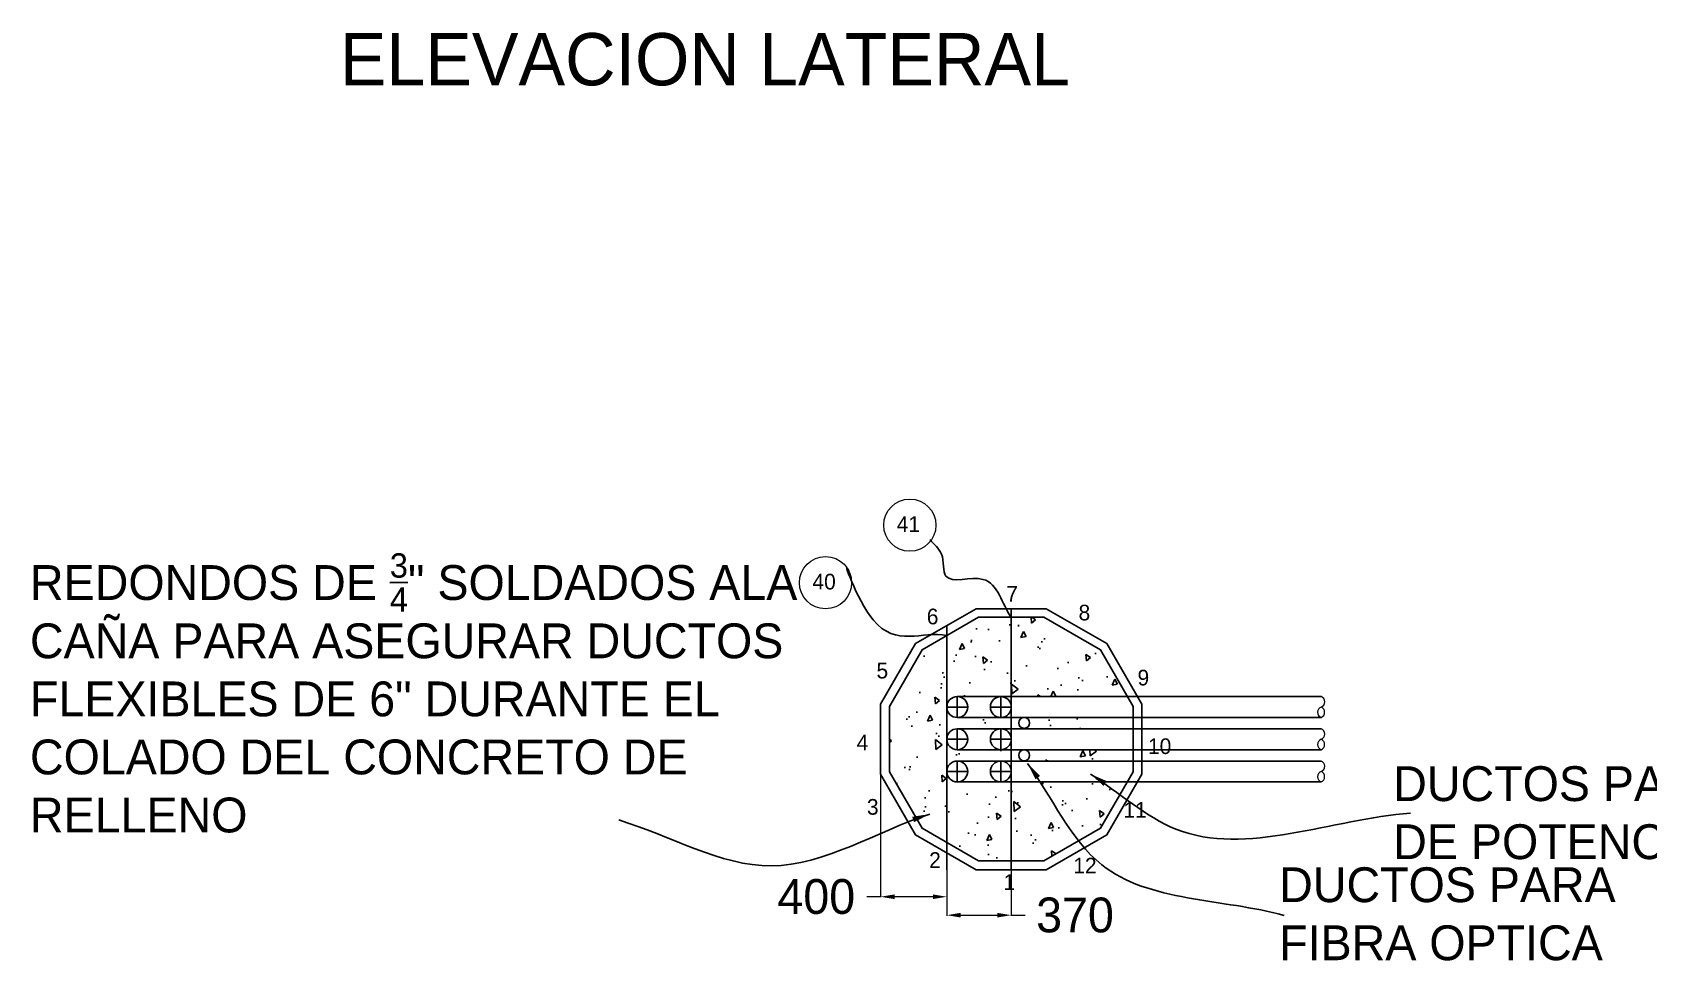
# Model space of a CAD drawing. Header units: centimetres. Extents: x 14 to 66415, y 14 to 43040.
# Drawn here: x 48561 to 57839, y 22916 to 28248 of the extents above; entities that cross this region are included whole.
import ezdxf
from ezdxf.enums import TextEntityAlignment as Align

# ---------------------------------------------------------------- set-up
doc = ezdxf.new("R2010")
doc.units = ezdxf.units.CM
doc.header["$LTSCALE"] = 10
doc.header["$MEASUREMENT"] = 0
doc.layers.get('0').update_dxf_attribs({"linetype": 'CONTINUOUS'})
doc.layers.get('DEFPOINTS').update_dxf_attribs({"color": 2, "linetype": 'CONTINUOUS'})
for name, color, linetype in [('ACERO1', 144, 'CONTINUOUS'), ('DIMENCIONES', 252, 'CONTINUOUS'), ('TEXT', 7, 'CONTINUOUS'), ('TEXTOS', 7, 'CONTINUOUS')]:
    doc.layers.add(name, color=color, linetype=linetype)
doc.styles.get("Standard").update_dxf_attribs({"font": ''})
doc.styles.get('Standard').set_extended_font_data('Zurich Ex BT')
doc.dimstyles.get("Standard").update_dxf_attribs({"dimtxt": 200, "dimasz": 80, "dimexe": 3, "dimexo": 10, "dimgap": 0.09, "dimtad": 0, "dimtih": 1, "dimtoh": 1, "dimzin": 0, "dimdsep": 46, "dimtxsty": 'Standard', "dimcen": 0.09, "dimclrd": 256, "dimclre": 256, "dimclrt": 256, "dimadec": 0, "dimazin": 0, "dimtfac": 1, "dimtofl": 0, "dimtmove": 0, "dimatfit": 3, "dimfxl": 0, "dimtolj": 1, "dimtzin": 0, "dimlwd": 0, "dimlwe": 0, "dimarcsym": 0})

# ---------------------------------------------------------------- blocks, each defined once
blk = doc.blocks.new('*D112')
at = {"layer": 'DEFPOINTS', "color": 0}
for p in [(53809.99019218679, 24188.03274013536), (54179.99019218679, 24188.03274013536), (54179.99019218679, 23177.6348297779)]:
    blk.add_point(p, dxfattribs=at)
at = {"layer": 'DIMENCIONES', "lineweight": 0}
for p, q in [((53809.99019218679, 24178.03274013536), (53809.99019218679, 23174.6348297779)), ((54179.99019218679, 24178.03274013536), (54179.99019218679, 23174.6348297779)), ((53889.99019218679, 23177.6348297779), (54099.99019218679, 23177.6348297779)), ((54179.99019218679, 23177.6348297779), (54259.99019218679, 23177.6348297779))]:
    blk.add_line(p, q, dxfattribs=at)
at = {"layer": 'DIMENCIONES'}
for points in [[(53889.99019218679, 23190.96816311124), (53889.99019218679, 23164.30149644457), (53809.99019218679, 23177.6348297779)], [(54099.99019218679, 23190.96816311124), (54099.99019218679, 23164.30149644457), (54179.99019218679, 23177.6348297779)]]:
    blk.add_solid(points, dxfattribs=at)
at = {"layer": 'DIMENCIONES', "insert": (54545.70731083085, 23177.6348297779), "char_height": 200, "attachment_point": 5}
blk.add_mtext('\\A1;370', dxfattribs=at)
blk = doc.blocks.new('*D113')
at = {"layer": 'DEFPOINTS', "color": 0}
for p in [(53429.99019218679, 24188.03274013536), (53809.99019218679, 24188.03274013536), (53429.99019218679, 23283.56308535268)]:
    blk.add_point(p, dxfattribs=at)
at = {"layer": 'DIMENCIONES', "lineweight": 0}
for p, q in [((53429.99019218679, 24178.03274013536), (53429.99019218679, 23280.56308535268)), ((53809.99019218679, 24178.03274013536), (53809.99019218679, 23280.56308535268)), ((53429.99019218679, 23283.56308535268), (53349.99019218679, 23283.56308535268)), ((53729.99019218679, 23283.56308535268), (53509.99019218679, 23283.56308535268))]:
    blk.add_line(p, q, dxfattribs=at)
at = {"layer": 'DIMENCIONES'}
for points in [[(53509.99019218679, 23296.89641868601), (53509.99019218679, 23270.22975201935), (53429.99019218679, 23283.56308535268)], [(53729.99019218679, 23296.89641868601), (53729.99019218679, 23270.22975201935), (53809.99019218679, 23283.56308535268)]]:
    blk.add_solid(points, dxfattribs=at)
at = {"layer": 'DIMENCIONES', "insert": (53060.61205659356, 23283.56308535268), "char_height": 200, "attachment_point": 5}
blk.add_mtext('\\A1;400', dxfattribs=at)

msp = doc.modelspace()

# ---------------------------------------------------------------- hatches: boundary and pattern name
at = {"layer": 'ACERO1'}
h = msp.add_hatch(dxfattribs=at)
h.set_pattern_fill('AR-CONC', color=256, scale=50, angle=45, style=0)
h.set_pattern_definition([(94.99999999999984, (45023.64487351128, -21421.67704535762), (275.7759995861103, 231.4035394059837), [37.49999999999999, -412.4999999999999]), (40.00000000000002, (45023.64487351128, -21421.67704535762), (-314.9960836954429, 216.8840747990137), [30, -330]), (145.4514, (45046.62620452419, -21402.39341611971), (-39.21973430971331, 448.2876410997349), [31.870095, -350.571056]), (91.18419999999978, (44952.93419539253, -21350.96636723899), (435.8465000455986, 318.8068825982365), [56.24999999999999, -618.7499999999998]), (141.6356, (44989.25475359289, -21324.39914995324), (-13.94950748652526, 674.8558447021787), [47.805144, -525.8565]), (36.18420000000004, (44952.93419539253, -21350.96636723899), (-13.95003443662624, 674.855833957623), [45, -495]), (66, (45005.96720398148, -21333.2886977093), (353.3857860571512, 68.69123823388493), [37.49999999999999, -412.4999999999999]), (11.00000000000003, (45005.96720398148, -21333.2886977093), (-170.354296530977, 342.4042176993831), [30, -330]), (116.4514, (45035.41602317546, -21327.56444663773), (183.0318085066423, 411.095309869715), [31.870095, -350.571056]), (82.50000000000001, (45023.64487351128, -21421.67704535762), (-113.3965926531701, 121.9949088062736), [0, -325.9999999999989, 0, -334.999999999999, 0, -331.249999999999]), (52.49999999999999, (45023.64487351128, -21421.67704535762), (-46.43647110123004, 232.4547249501817), [0, -191, 0, -318.5, 0, -126.25]), (12.5, (44944.80246740882, -21500.51945145996), (196.7090836596031, 180.7603809074303), [0, -125, 0, -390, 0, -517.5]), (2.499999999999997, (44909.44712834968, -21535.87479051933), (170.7949915992331, 241.5799034369744), [0, -162.5, 0, -259, 0, -367.5])])
h.paths.add_polyline_path([(53809.99019218679, 24784.02366607977), (53667.540283537, 24701.78017297483), (53479.97584883519, 24376.90904237845), (53479.97584883519, 24001.78017297483), (53667.540283537, 23676.90904237845), (53809.99019218679, 23594.66554927352)])
h.paths.add_polyline_path([(54179.99019218679, 24889.34460767664), (53992.41141413362, 24889.34460767664), (53809.99019218679, 24784.02366607977), (53809.99019218679, 24373.03274013536, -0.4142135623731006), (53869.99019218679, 24433.03274013536), (54179.99019218679, 24433.03274013536)])
h.paths.add_polyline_path([(54179.99019218679, 23943.03274013536), (53869.99019218679, 23943.03274013536, -0.4142135623731061), (53809.99019218679, 24003.03274013536), (53809.99019218679, 23594.66554927352), (53992.41141413362, 23489.34460767664), (54179.99019218679, 23489.34460767664)])
h.paths.add_polyline_path([(54846.05800267123, 23943.03274013536), (54179.99019218679, 23943.03274013536), (54179.99019218679, 23489.34460767664), (54367.540283537, 23489.34460767664), (54692.41141413362, 23676.90904237845)])
h.paths.add_polyline_path([(54692.41141413362, 24701.78017297483), (54367.540283537, 24889.34460767664), (54179.99019218679, 24889.34460767664), (54179.99019218679, 24433.03274013536), (54847.57281682757, 24433.03274013536)])
h.paths.add_polyline_path([(54179.99019218679, 24313.03274013536), (53869.99019218679, 24313.03274013536, -0.4142135623730951), (53809.99019218679, 24373.03274013536), (53809.99019218679, 24188.03274013536, -0.4142135623730951), (53869.99019218679, 24248.03274013536), (54179.99019218679, 24248.03274013536)])
h.paths.add_polyline_path([(54879.97584883519, 24313.03274013536), (54258.61974399094, 24313.03274013536, -0.370584862855311), (54285.3761549159, 24281.8902525497, -1), (54222.37218688196, 24281.8902525497, -0.3705848628554873), (54249.12859780667, 24313.03274013536), (54179.99019218679, 24313.03274013536), (54179.99019218679, 24248.03274013536), (54879.97584883519, 24248.03274013536)])
h.paths.add_polyline_path([(54179.99019218679, 24128.03274013536), (53869.99019218679, 24128.03274013536, -0.4142135623730951), (53809.99019218679, 24188.03274013536), (53809.99019218679, 24003.03274013536, -0.4142135623730951), (53869.99019218679, 24063.03274013536), (54179.99019218679, 24063.03274013536)])
h.paths.add_polyline_path([(54879.97584883519, 24128.03274013536), (54179.99019218679, 24128.03274013536), (54179.99019218679, 24063.03274013536), (54879.97584883519, 24063.03274013536)])
h.paths.add_polyline_path([(54222.37218688196, 24095.83606182659, -1), (54285.3761549159, 24095.83606182659, -1)], flags=16)

# ---------------------------------------------------------------- linework, layer by layer
for p, q in [((54179.99019218679, 24938.03274013536), (54179.99019218679, 23438.03274013536)), ((53809.99019218679, 24840.43854431962), (53809.99019218679, 23438.03274013536)), ((53869.99019218679, 24313.03274013536), (53869.99019218679, 24433.03274013536)), ((53869.99019218679, 24433.03274013536), (55958.44578984985, 24433.03274013536)), ((54119.99019218679, 24313.03274013536), (54119.99019218679, 24433.03274013536)), ((53809.99019218679, 24373.03274013536), (53929.99019218679, 24373.03274013536)), ((53869.99019218679, 24313.03274013536), (55958.44578984985, 24313.03274013536)), ((54059.99019218679, 24373.03274013536), (54179.99019218679, 24373.03274013536)), ((53869.99019218679, 24128.03274013536), (53869.99019218679, 24248.03274013536)), ((53869.99019218679, 24248.03274013536), (55958.44578984985, 24248.03274013536)), ((54119.99019218679, 24128.03274013536), (54119.99019218679, 24248.03274013536)), ((53809.99019218679, 24188.03274013536), (53929.99019218679, 24188.03274013536)), ((53869.99019218679, 24128.03274013536), (55958.44578984985, 24128.03274013536)), ((54059.99019218679, 24188.03274013536), (54179.99019218679, 24188.03274013536)), ((53869.99019218679, 23943.03274013536), (53869.99019218679, 24063.03274013536)), ((53869.99019218679, 24063.03274013536), (55958.44578984985, 24063.03274013536)), ((54119.99019218679, 23943.03274013536), (54119.99019218679, 24063.03274013536)), ((53809.99019218679, 24003.03274013536), (53929.99019218679, 24003.03274013536)), ((53869.99019218679, 23943.03274013536), (55958.44578984985, 23943.03274013536)), ((54059.99019218679, 24003.03274013536), (54179.99019218679, 24003.03274013536))]:
    msp.add_line(p, q, dxfattribs=at)
for points in [[(53979.02829786344, 24938.03274013536), (53630.95208651014, 24737.07084581201), (53429.99019218679, 24388.99463445871), (53429.99019218679, 23987.07084581201), (53630.95208651014, 23638.99463445871), (53979.02829786344, 23438.03274013536), (54380.95208651014, 23438.03274013536), (54729.02829786344, 23638.99463445871), (54929.99019218679, 23987.07084581201), (54929.99019218679, 24388.99463445871), (54729.02829786344, 24737.07084581201), (54380.95208651014, 24938.03274013536)], [(53992.41141413362, 24889.34460767664), (53667.540283537, 24701.78017297483), (53479.97584883519, 24376.90904237845), (53479.97584883519, 24001.78017297483), (53667.540283537, 23676.90904237845), (53992.41141413362, 23489.34460767664), (54367.540283537, 23489.34460767664), (54692.41141413362, 23676.90904237845), (54879.97584883519, 24001.78017297483), (54879.97584883519, 24376.90904237845), (54692.41141413362, 24701.78017297483), (54367.540283537, 24889.34460767664)]]:
    msp.add_lwpolyline(points, close=True, dxfattribs=at)
for centre, radius in [((53869.99019218679, 24373.03274013536), 60), ((54119.99019218679, 24373.03274013536), 60), ((54253.87417089893, 24281.8902525497), 31.5019840169407), ((53869.99019218679, 24188.03274013536), 60), ((54119.99019218679, 24188.03274013536), 60), ((54253.87417089893, 24095.83606182659), 31.5019840169407), ((53869.99019218679, 24003.03274013536), 60), ((54119.99019218679, 24003.03274013536), 60)]:
    msp.add_circle(centre, radius, dxfattribs=at)
at = {"layer": 'ACERO1', "lineweight": 5}
for centre, radius, start, end in [((55947.7419423454, 24403.03274013606), 31.85235236851038, 289.6361417460444, 70.36385825395557), ((55970.64212741377, 24343.03274013606), 32.38441986509023, 112.1239343568623, 247.8760656440868), ((55946.24945228524, 24343.03274013606), 32.38441986509023, 292.1239343559132, 67.87606564313765), ((55947.7419423454, 24218.03274013606), 31.85235236851038, 289.6361417460444, 70.36385825395557), ((55970.64212741377, 24158.03274013606), 32.38441986509023, 112.1239343568623, 247.8760656440868), ((55946.24945228524, 24158.03274013606), 32.38441986509023, 292.1239343559132, 67.87606564313765), ((55947.7419423454, 24033.03274013606), 31.85235236851038, 289.6361417460444, 70.36385825395557), ((55970.64212741377, 23973.03274013606), 32.38441986509023, 112.1239343568623, 247.8760656440868), ((55946.24945228524, 23973.03274013606), 32.38441986509023, 292.1239343559132, 67.87606564313765)]:
    msp.add_arc(centre, radius, start, end, dxfattribs=at)
at = {"layer": 'TEXT', "lineweight": 5}
for centre in [(53597.60410013708, 25417.7133976046), (53113.65573562856, 25087.29250607316)]:
    msp.add_circle(centre, 150, dxfattribs=at)

# ---------------------------------------------------------------- texts
msp.add_text('ELEVACION LATERAL ', height=300).set_placement((50325.41845644009, 27943.60428400172))
at = {"layer": 'ACERO1', "char_height": 90, "attachment_point": 1}
for s, insert, width in [('7', (54151.24368718085, 25068.33022185767), 70.18173508702603), ('8', (54566.00306161387, 24960.58122581942), 70.18173508702603), ('6', (53694.93530503449, 24938.18620014191), 70.18173508702603), ('5', (53406.16041735732, 24627.31921409653), 70.18173508702603), ('9', (54904.51337152596, 24587.15101174332), 144.9503945169781), ('10', (54964.51499997672, 24193.17079464669), 34.63146610083641), ('3', (53351.40081966917, 23844.74938834558), 70.18173508702603), ('11', (54823.40011079033, 23827.27462214112), 153.8458435776556), ('2', (53708.47945812157, 23539.31144871446), 70.18173508702603), ('12', (54535.8371515629, 23507.46796271874), 42.95543005806394), ('1', (54135.16665023317, 23412.54281253112), 80.51122527065309)]:
    msp.add_mtext(s, dxfattribs=dict(at, insert=insert, width=width))
at = {"layer": 'ACERO1', "insert": (53292.42431480052, 24214.65230511682), "char_height": 90, "attachment_point": 1}
msp.add_mtext('4', dxfattribs=at)
at = {"layer": 'TEXT', "char_height": 200, "width": 4407.173212042228, "attachment_point": 1}
for s, insert in [('\\A1;REDONDOS DE {\\H0.7x;\\S3/4;}" SOLDADOS ALA CAÑA PARA ASEGURAR DUCTOS FLEXIBLES DE 6" DURANTE EL COLADO DEL CONCRETO DE RELLENO', (48547.0667387888, 25256.01242308615)), ('\\A1;DUCTOS PARA CABLES \\PDE POTENCIA', (56372.2830620287, 24033.03274013606)), ('\\A1;DUCTOS PARA \\PFIBRA OPTICA', (55717.64827375044, 23452.59950167793))]:
    msp.add_mtext(s, dxfattribs=dict(at, insert=insert))
at = {"layer": 'TEXTOS', "lineweight": 5}
for s, p in [('41', (53589.47049106265, 25423.80775882372)), ('40', (53105.52212655413, 25093.38686729228))]:
    msp.add_text(s, height=90, dxfattribs=at).set_placement(p, align=Align.MIDDLE)

# ---------------------------------------------------------------- dimensions: what is measured, and where the dimension line sits
at = {"layer": 'DIMENCIONES'}
for base, p2, text, picture, middle in [((53429.99019218679, 23283.56308535268), (53429.99019218679, 24188.03274013536), '400', '*D113', (53060.61205659356, 23283.56308535268)), ((54179.99019218679, 23177.6348297779), (54179.99019218679, 24188.03274013536), '370', '*D112', (54545.70731083085, 23177.6348297779))]:
    dim = msp.add_linear_dim(base=base, p1=(53809.99019218679, 24188.03274013536), p2=p2, text=text, dimstyle='Standard', override={"dimtxt": 200}, dxfattribs=at)
    dim.commit()
    dim.dimension.update_dxf_attribs({"geometry": picture, "text_midpoint": middle})

# ---------------------------------------------------------------- leaders
at = {"layer": 'TEXTOS', "path_type": 1}
for points, override in [([(54179.97584883531, 24889.34460767664), (54017.55043806302, 25106.41548782257), (53805.13240415588, 25125.10737345011), (53779.64187063984, 25250.85356399308), (53713.75112513386, 25334.95649490337)], {"dimasz": 20, "dimgap": 0.09, "dimtad": 0, "dimclrd": 256}), ([(53809.99019218679, 24784.02366607978), (53386.1978146568, 24874.36667520816), (53248.13105150816, 25153.74842694624), (53248.13106891551, 25153.74839172198)], {"dimasz": 20, "dimgap": 0.09, "dimtad": 0, "dimclrd": 256}), ([(54273.01742084636, 24048.53588235671), (54698.82724577721, 23467.23389939983), (55745.6472283972, 23176.09217216659)], {"dimasz": 100, "dimgap": 0.09, "dimtad": 0, "dimclrd": 256}), ([(54634.13573132225, 23988.30690541222), (55125.06897201276, 23671.97604298523), (56472.10101095994, 23763.50849606263)], {"dimasz": 100, "dimgap": 0.09, "dimtad": 0, "dimclrd": 256}), ([(53711.45248339893, 23758.17173258464), (52801.6629408185, 23461.0006122137), (51926.48588247754, 23724.50978748934)], {"dimasz": 100, "dimgap": 0.09, "dimtad": 0, "dimclrd": 256})]:
    msp.add_leader(points, dimstyle='Standard', override=override, dxfattribs=at)

doc.saveas('drawing.dxf')
